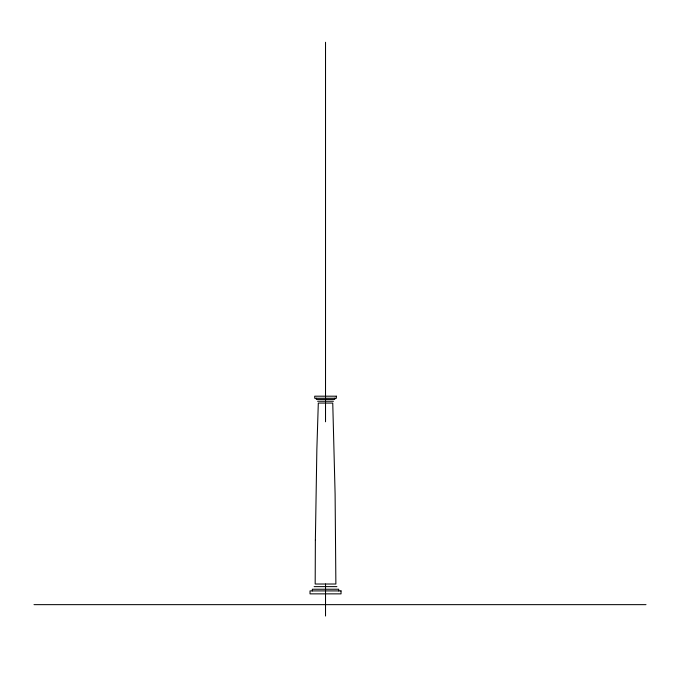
<?xml version="1.0" encoding="UTF-8"?>
<svg xmlns="http://www.w3.org/2000/svg" width="680" height="680" viewBox="0 0 680 680"><rect width="100%" height="100%" fill="white"/><g stroke="black" fill="none" stroke-linecap="round" stroke-linejoin="round"><path stroke-width="1.02" d="M317.585 401.243L333.472 401.243M314.143 586.627L336.906 586.627M34 604.648L646 604.648M338.708 590.912L338.708 589.237L312.35 589.237L312.35 590.912M334.73 398.25L334.73 399.423L316.327 399.423L316.327 398.25M325.524 42.27L325.524 421.787M325.524 584.018L325.524 616.02M315.375 540.073L315.18 584.018L335.877 584.018L335.104 494.113L332.75 403.061L318.308 403.061L316.863 449.267L315.375 540.073M336.353 396.194L314.704 396.194L314.704 398.25L336.353 398.25L336.353 396.194M341.037 590.912L310.021 590.912L310.021 593.861L341.037 593.861L341.037 590.912"/></g></svg>
